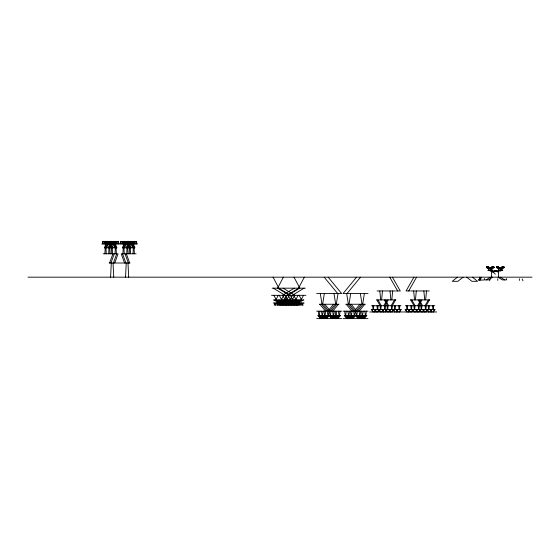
<?xml version="1.0" encoding="UTF-8"?>
<svg xmlns="http://www.w3.org/2000/svg" width="560" height="560" viewBox="0 0 560 560"><rect width="100%" height="100%" fill="white"/><g stroke="black" fill="none" stroke-linecap="round" stroke-linejoin="round"><path stroke-width="0.84" d="M491.764 270.648L491.848 268.338L491.953 270.648L488.586 270.648L488.67 268.338L488.768 270.648M501.844 270.648L501.928 268.338M497.735 280.413L497.798 278.796M486.689 266.763L486.647 267.75L488.593 267.75L488.544 266.763L486.689 266.763L486.731 267.75M486.997 267.75L487.039 266.763L487.081 267.75M488.152 267.75L488.201 266.763L488.243 267.75M488.502 267.75L488.551 266.763M491.995 266.763L491.946 267.75L493.892 267.75L493.85 266.763L491.988 266.763L492.03 267.75M492.296 267.75L492.338 266.763L492.38 267.75M496.769 266.763L496.72 267.75L498.666 267.75L498.624 266.763L496.762 266.763L496.811 267.75M497.07 267.75L497.119 266.763L497.161 267.75M498.232 267.75L498.281 266.763L498.316 267.75M498.582 267.75L498.624 266.763M502.068 266.763L502.026 267.75L503.972 267.75L503.923 266.763L502.068 266.763L502.11 267.75M502.376 267.75L502.418 266.763L502.46 267.75M503.538 267.75L503.58 266.763L503.622 267.75M503.888 267.75L503.93 266.763M102.508 243.915L102.634 241.388L118.636 241.388L118.762 243.915M104.118 243.915L104.244 241.388M105.175 243.915L105.301 241.388M104.909 253.792L105.21 247.807M106.316 243.915L106.442 241.388M106.785 243.915L106.911 241.388M107.926 243.915L108.052 241.388M108.983 243.915L109.109 241.388M108.717 253.792L109.011 247.807M110.117 243.915L110.243 241.388M110.593 243.915L110.719 241.388M111.223 253.792L111.517 247.807M111.727 243.915L111.853 241.388M110.593 277.172L111.293 263.004M112.784 243.915L112.91 241.388M113.925 243.915L114.051 241.388M114.394 243.915L114.52 241.388M115.031 253.792L115.325 247.807M115.535 243.915L115.654 241.388M116.592 243.915L116.718 241.388M118.195 243.915L118.321 241.388M120.519 243.915L120.645 241.388L136.64 241.388L136.766 243.915M122.122 243.915L122.248 241.388M123.186 243.915L123.312 241.388M122.92 253.792L123.214 247.807M124.32 243.915L124.446 241.388M124.789 243.915L124.915 241.388M125.93 243.915L126.056 241.388M126.987 243.915L127.113 241.388M125.531 277.172L126.231 263.004M126.721 253.792L127.022 247.807M128.121 243.915L128.247 241.388M128.597 243.915L128.723 241.388M129.227 253.792L129.528 247.807M129.731 243.915L129.857 241.388M130.788 243.915L130.914 241.388M131.929 243.915L132.055 241.388M132.398 243.915L132.524 241.388M133.035 253.792L133.329 247.807M133.539 243.915L133.665 241.388M134.596 243.915L134.722 241.388M136.206 243.915L136.332 241.388M373.422 309.519L373.786 305.732M377.734 309.519L378.098 305.732M381.605 299.908L382.466 290.955M380.842 309.519L381.206 305.732M385.147 309.519L385.511 305.732M387.723 309.519L388.087 305.732M391.804 299.908L392.665 290.955M392.028 309.519L392.392 305.732M395.136 309.519L395.5 305.732M399.448 309.519L399.812 305.732M407.267 309.519L407.624 305.732M411.572 309.519L411.936 305.732M415.443 299.908L416.304 290.955M414.68 309.519L415.044 305.732M418.992 309.519L419.356 305.732M421.561 309.519L421.925 305.732M425.642 299.908L426.503 290.955M425.873 309.519L426.237 305.732M428.981 309.519L429.345 305.732M433.286 309.519L433.65 305.732M319.221 315.686L319.921 311.178M322.651 304.248L324.317 293.58M322.462 315.686L323.169 311.178M324.996 315.686L325.703 311.178M328.244 315.686L328.944 311.178M330.358 315.686L331.065 311.178L336.784 304.248M333.606 315.686L334.306 311.178M336.329 304.248L337.995 293.58M336.14 315.686L336.84 311.178M339.381 315.686L340.088 311.178M345.59 315.686L346.29 311.178M349.02 304.248L350.686 293.58M348.831 315.686L349.531 311.178M351.365 315.686L352.072 311.178M354.613 315.686L355.313 311.178M356.727 315.686L357.434 311.178L363.153 304.248M359.975 315.686L360.675 311.178M362.698 304.248L364.364 293.58M362.509 315.686L363.209 311.178M365.75 315.686L366.457 311.178M484.176 279.909L484.442 278.537M104.496 247.807L105.896 243.915M105.056 247.807L106.456 243.915M106.099 247.807L107.506 243.915M106.666 247.807L108.066 243.915M108.297 247.807L109.704 243.915M108.864 247.807L110.264 243.915M109.907 247.807L111.307 243.915M110.467 247.807L111.874 243.915M109.599 263.004L112.924 253.792M110.936 263.004L114.254 253.792M113.407 263.004L116.725 253.792M114.737 263.004L118.062 253.792L103.215 253.792M122.5 247.807L123.9 243.915M123.06 247.807L124.467 243.915M124.103 247.807L125.51 243.915M124.67 247.807L126.07 243.915M126.301 247.807L127.708 243.915M126.868 247.807L128.268 243.915M127.911 247.807L129.311 243.915M128.478 247.807L129.878 243.915M479.948 277.172L478.898 280.056L480.116 278.614L479.423 278.614M479.591 280.056L480.116 278.614M480.291 280.056L481.334 277.172M489.531 280.805L490.294 278.985M277.578 288.176L283.395 277.172M275.8 299.971L278.257 295.323M275.051 304.962L276.087 302.995M277.34 304.962L278.376 302.995M281.218 299.971L283.682 295.323M278.789 304.962L279.832 302.995M279.692 304.962L280.728 302.995M280.469 304.962L281.512 302.995M281.078 304.962L282.121 302.995M281.981 304.962L283.017 302.995M284.655 299.971L287.112 295.323M282.758 304.962L283.801 302.995M283.43 304.962L284.466 302.995M284.214 304.962L285.25 302.995L286.265 304.962M289.24 295.323L286.783 299.971L291.816 302.995M285.11 304.962L286.153 302.995M285.719 304.962L286.762 302.995L281.715 299.971L279.314 295.323M286.034 304.962L287.07 302.995M286.503 304.962L287.539 302.995L288.554 304.962M287.399 304.962L288.442 302.995M290.073 299.971L292.53 295.323M288.323 304.962L289.359 302.995M288.848 304.962L289.891 302.995L290.906 304.962M292.201 299.971L294.665 295.323M298.529 288.176L304.353 277.172M289.772 304.962L290.808 302.995M290.675 304.962L291.711 302.995M291.144 304.962L292.18 302.995L293.195 304.962M291.452 304.962L292.495 302.995M292.061 304.962L293.104 302.995M292.964 304.962L294 302.995M298.095 295.323L295.638 299.971L290.703 302.995L291.683 304.962M293.741 304.962L294.784 302.995M294.413 304.962L295.449 302.995M295.19 304.962L296.233 302.995M296.093 304.962L297.129 302.995M296.702 304.962L297.745 302.995M297.486 304.962L298.522 302.995M298.382 304.962L299.425 302.995M303.513 295.323L301.056 299.971L296.128 302.995M299.831 304.962L300.874 302.995M302.127 304.962L303.163 302.995M374.332 311.976L375.732 309.519M374.808 311.976L376.208 309.519M377.468 311.976L378.868 309.519L380.24 311.976M377.937 311.976L379.337 309.519L380.716 311.976M383.754 305.732L387.072 299.908M384.874 305.732L388.192 299.908M381.752 311.976L383.152 309.519M382.221 311.976L383.621 309.519M384.888 311.976L386.288 309.519M385.357 311.976L386.757 309.519M391.174 305.732L394.492 299.908M388.633 311.976L390.033 309.519M392.294 305.732L395.605 299.908M389.102 311.976L390.502 309.519M391.762 311.976L393.162 309.519L394.541 311.976M392.238 311.976L393.638 309.519M413.91 277.172L406.063 290.955L410.109 290.955M396.046 311.976L397.446 309.519M396.522 311.976L397.922 309.519M408.709 290.955L416.556 277.172M399.182 311.976L400.582 309.519M399.651 311.976L401.058 309.519M408.177 311.976L409.577 309.519M408.646 311.976L410.046 309.519M411.306 311.976L412.706 309.519M411.782 311.976L413.182 309.519L414.554 311.976M417.599 305.732L420.91 299.908M418.712 305.732L422.03 299.908M415.59 311.976L416.99 309.519M416.066 311.976L417.466 309.519M418.726 311.976L420.126 309.519M419.195 311.976L420.595 309.519M425.012 305.732L428.33 299.908M422.471 311.976L423.871 309.519M426.132 305.732L429.45 299.908M422.947 311.976L424.347 309.519M425.607 311.976L427.007 309.519L428.379 311.976M426.076 311.976L427.476 309.519L428.855 311.976M429.891 311.976L431.291 309.519M430.36 311.976L431.76 309.519M433.02 311.976L434.42 309.519M433.496 311.976L434.896 309.519M321.405 318.612L323.82 315.686M327.824 311.178L333.543 304.248M322.119 318.612L324.534 315.686M356.545 277.172L343.014 293.58L368.046 293.58M322.777 318.612L325.192 315.686M323.484 318.612L325.899 315.686M329.504 311.178L335.223 304.248M324.646 318.612L327.061 315.686M325.36 318.612L327.775 315.686M326.018 318.612L328.433 315.686M346.997 293.58L360.528 277.172M332.752 311.178L338.464 304.248M326.732 318.612L329.147 315.686L331.597 318.612M332.549 318.612L334.964 315.686M333.256 318.612L335.671 315.686M333.914 318.612L336.329 315.686M334.628 318.612L337.043 315.686M335.79 318.612L338.205 315.686M336.504 318.612L338.912 315.686M337.162 318.612L339.577 315.686M337.869 318.612L340.284 315.686M347.774 318.612L350.189 315.686M354.193 311.178L359.905 304.248M348.481 318.612L350.896 315.686M349.146 318.612L351.561 315.686M355.873 311.178L361.592 304.248M349.853 318.612L352.268 315.686M351.015 318.612L353.43 315.686M351.729 318.612L354.144 315.686M352.387 318.612L354.802 315.686M359.121 311.178L364.833 304.248M353.101 318.612L355.516 315.686L357.966 318.612M358.911 318.612L361.326 315.686M359.625 318.612L362.04 315.686M360.283 318.612L362.698 315.686M360.997 318.612L363.412 315.686M362.159 318.612L364.574 315.686M362.866 318.612L365.281 315.686M363.531 318.612L365.946 315.686M364.238 318.612L366.653 315.686M457.436 277.172L452.228 281.309L457.919 281.309L463.127 277.172M490.091 269.493L491.582 268.338M500.171 269.493L501.662 268.338M487.361 267.26L488.11 266.763M487.711 267.26L488.46 266.763M492.667 267.26L493.409 266.763M493.017 267.26L493.759 266.763M497.441 267.26L498.183 266.763M497.791 267.26L498.533 266.763M502.747 267.26L503.489 266.763M503.09 267.26L503.839 266.763M486.108 279.909L490.406 277.172M492.702 277.172L488.404 279.909L484.722 279.909M282.492 295.323L294.28 288.176M286.86 295.323L298.655 288.176M287.91 295.323L299.705 288.176M277.872 302.995L282.856 299.971M279.72 302.995L284.704 299.971M292.278 295.323L304.073 288.176M280.168 302.995L285.152 299.971L282.744 295.323M282.009 302.995L286.993 299.971M283.297 302.995L288.281 299.971M285.145 302.995L290.129 299.971M285.586 302.995L290.57 299.971L288.162 295.323M287.434 302.995L292.418 299.971M288.855 302.995L293.839 299.971M291.151 302.995L296.135 299.971M292.992 302.995L297.976 299.971M294.28 302.995L299.264 299.971M296.569 302.995L301.553 299.971M298.417 302.995L303.401 299.971M500.633 267.596L498.785 268.674M500.983 267.596L499.128 268.674M487.445 268.135L488.495 267.596M487.795 268.135L488.845 267.596M497.518 268.135L498.575 267.596M497.868 268.135L498.925 267.596M490.266 271.222L492.555 270.41M101.794 243.915L119.483 243.915M119.798 243.915L137.487 243.915M104.342 247.807L116.935 247.807M122.346 247.807L134.939 247.807M136.066 253.792L121.219 253.792L124.537 263.004M109.242 263.004L130.039 263.004M486.304 267.596L488.929 267.596M490.07 267.596L491.834 268.674M490.469 267.596L488.705 268.674M491.603 267.596L494.235 267.596M496.384 267.596L499.009 267.596M499.8 267.596L501.564 268.674M500.15 267.596L501.914 268.674M501.683 267.596L504.315 267.596M488.607 268.338L491.932 268.338M498.687 268.338L502.012 268.338L502.033 270.648L498.666 270.648L498.75 268.338L498.848 270.648M487.795 270.41L492.737 270.41M493.934 270.41L497.889 272.027M497.875 270.41L502.817 270.41M28 277.172L532 277.172M506.016 279.909L502.334 279.909L498.036 277.172M478.485 280.056L483.49 280.056M272.153 288.176L305.249 288.176M377.069 290.955L395.409 290.955M396.214 290.955L400.26 290.955L392.413 277.172M410.914 290.955L429.247 290.955M316.652 293.58L341.677 293.58L328.153 277.172M271.509 295.323L305.9 295.323M273.511 299.971L303.898 299.971M376.572 299.908L395.906 299.908M410.41 299.908L429.751 299.908M273.238 302.995L304.171 302.995M319.41 304.248L338.919 304.248M345.772 304.248L365.288 304.248M274.078 304.962L303.324 304.962M371.511 305.732L400.974 305.732M405.349 305.732L434.812 305.732M371.301 309.519L401.184 309.519M405.139 309.519L435.022 309.519M316.687 311.178L341.642 311.178M343.049 311.178L368.011 311.178M369.628 311.976L402.85 311.976M403.473 311.976L436.688 311.976M317.849 315.686L340.48 315.686M344.218 315.686L366.842 315.686M316.701 318.612L341.628 318.612M343.07 318.612L367.997 318.612M498.064 270.41L500.346 271.222M502.117 267.596L503.174 268.135M501.767 267.596L502.824 268.135M492.037 267.596L493.094 268.135M491.694 267.596L492.744 268.135M283.122 288.176L294.917 295.323M278.754 288.176L290.549 295.323M277.704 288.176L289.492 295.323M294.546 299.971L299.53 302.995M273.329 288.176L285.124 295.323M292.698 299.971L297.682 302.995M292.257 299.971L297.241 302.995M290.409 299.971L295.393 302.995M289.128 299.971L294.112 302.995M287.28 299.971L292.264 302.995M284.991 299.971L289.975 302.995M283.563 299.971L288.547 302.995M281.274 299.971L286.258 302.995M279.426 299.971L284.41 302.995M278.145 299.971L283.129 302.995M281.281 302.995L276.297 299.971L273.889 295.323M275.849 299.971L280.833 302.995M274.008 299.971L278.992 302.995M500.339 277.172L504.637 279.909M502.509 266.763L503.251 267.26M502.159 266.763L502.901 267.26M497.203 266.763L497.952 267.26M496.853 266.763L497.602 267.26M492.429 266.763L493.171 267.26M492.079 266.763L492.828 267.26M487.13 266.763L487.872 267.26M486.78 266.763L487.522 267.26M499.03 268.338L500.521 269.493M488.957 268.338L490.441 269.493M472.374 277.172L477.582 281.309L471.891 281.309L466.683 277.172M492.534 271.145L495.306 274.162M360.871 315.686L363.286 318.612M351.155 304.248L356.867 311.178M360.164 315.686L362.579 318.612M359.506 315.686L361.921 318.612M349.475 304.248L355.187 311.178M358.792 315.686L361.207 318.612M357.63 315.686L360.045 318.612M347.914 304.248L353.626 311.178L354.333 315.686M356.916 315.686L359.331 318.612M356.258 315.686L358.673 318.612M324.17 277.172L337.694 293.58M346.227 304.248L351.946 311.178M349.734 315.686L352.149 318.612M349.02 315.686L351.435 318.612M348.362 315.686L350.777 318.612M347.655 315.686L350.07 318.612M346.493 315.686L348.908 318.612M345.779 315.686L348.194 318.612M345.121 315.686L347.536 318.612M344.407 315.686L346.822 318.612M334.509 315.686L336.924 318.612M324.786 304.248L330.505 311.178M333.795 315.686L336.21 318.612M333.137 315.686L335.552 318.612M323.106 304.248L328.818 311.178M332.423 315.686L334.838 318.612M331.261 315.686L333.676 318.612M321.545 304.248L327.257 311.178L327.964 315.686M330.554 315.686L332.969 318.612M329.889 315.686L332.304 318.612M319.858 304.248L325.577 311.178M323.365 315.686L325.78 318.612M322.658 315.686L325.073 318.612M321.993 315.686L324.408 318.612M321.286 315.686L323.701 318.612M320.124 315.686L322.539 318.612M319.41 315.686L321.825 318.612M318.752 315.686L321.167 318.612M318.038 315.686L320.453 318.612M430.584 309.519L431.984 311.976M430.115 309.519L431.515 311.976M419.251 299.908L422.562 305.732M418.131 299.908L421.442 305.732M423.171 309.519L424.571 311.976M422.695 309.519L424.095 311.976M420.035 309.519L421.435 311.976M419.566 309.519L420.966 311.976M411.831 299.908L415.142 305.732M416.29 309.519L417.69 311.976M410.711 299.908L414.029 305.732M415.814 309.519L417.214 311.976M412.685 309.519L414.085 311.976M408.87 309.519L410.27 311.976M408.401 309.519L409.801 311.976M389.767 277.172L397.614 290.955M405.734 309.519L407.141 311.976M405.265 309.519L406.665 311.976M396.746 309.519L398.146 311.976M396.27 309.519L397.677 311.976M393.61 309.519L395.01 311.976M385.406 299.908L388.724 305.732M384.293 299.908L387.604 305.732M389.326 309.519L390.726 311.976M388.857 309.519L390.257 311.976M386.197 309.519L387.597 311.976M385.721 309.519L387.121 311.976M377.993 299.908L381.304 305.732M382.445 309.519L383.852 311.976M376.873 299.908L380.191 305.732M381.976 309.519L383.376 311.976M375.032 309.519L376.432 311.976M374.556 309.519L375.956 311.976M371.896 309.519L373.296 311.976M371.427 309.519L372.827 311.976M294.007 277.172L299.831 288.176M299.145 295.323L301.609 299.971M301.315 302.995L302.358 304.962M299.026 302.995L300.069 304.962M293.727 295.323L296.184 299.971M297.577 302.995L298.613 304.962M296.674 302.995L297.717 304.962M295.897 302.995L296.933 304.962M295.288 302.995L296.324 304.962M294.385 302.995L295.428 304.962M290.297 295.323L292.754 299.971M293.608 302.995L294.644 304.962M292.936 302.995L293.979 304.962M291.256 302.995L292.292 304.962M290.332 302.995L291.375 304.962M288.967 302.995L290.003 304.962M284.872 295.323L287.329 299.971M288.043 302.995L289.086 304.962M273.056 277.172L278.88 288.176M286.594 302.995L287.63 304.962M285.691 302.995L286.734 304.962M284.914 302.995L285.95 304.962M284.305 302.995L285.341 304.962M283.402 302.995L284.445 304.962M282.625 302.995L283.661 304.962M281.953 302.995L282.996 304.962M281.176 302.995L282.212 304.962M280.273 302.995L281.309 304.962M279.664 302.995L280.7 304.962M278.88 302.995L279.923 304.962M277.984 302.995L279.02 304.962M276.535 302.995L277.571 304.962M274.239 302.995L275.282 304.962M522.207 278.985L522.97 280.805M133.385 243.915L134.785 247.807M132.818 243.915L134.225 247.807M131.775 243.915L133.175 247.807M131.215 243.915L132.615 247.807M129.577 243.915L130.984 247.807M129.017 243.915L130.417 247.807M127.967 243.915L129.374 247.807M127.407 243.915L128.807 247.807M126.357 253.792L129.675 263.004M125.02 253.792L128.345 263.004M122.549 253.792L125.874 263.004M115.374 243.915L116.781 247.807M114.814 243.915L116.214 247.807M113.771 243.915L115.171 247.807M113.204 243.915L114.611 247.807M111.573 243.915L112.973 247.807M111.006 243.915L112.413 247.807M109.963 243.915L111.37 247.807M109.403 243.915L110.803 247.807M506.296 278.537L506.562 279.909M364.77 311.178L365.477 315.686M360.381 293.58L362.04 304.248M361.529 311.178L362.229 315.686M358.995 311.178L359.695 315.686M355.747 311.178L356.454 315.686M350.385 311.178L351.092 315.686M346.703 293.58L348.362 304.248M347.851 311.178L348.558 315.686M344.61 311.178L345.31 315.686M338.401 311.178L339.108 315.686M334.012 293.58L335.678 304.248M335.16 311.178L335.86 315.686M332.626 311.178L333.326 315.686M329.378 311.178L330.085 315.686M324.023 311.178L324.723 315.686M320.334 293.58L321.993 304.248M321.482 311.178L322.189 315.686M318.241 311.178L318.941 315.686M432.53 305.732L432.894 309.519M428.225 305.732L428.589 309.519M423.857 290.955L424.718 299.908M425.117 305.732L425.481 309.519M420.805 305.732L421.169 309.519M418.236 305.732L418.6 309.519M413.658 290.955L414.519 299.908M413.924 305.732L414.288 309.519M410.816 305.732L411.18 309.519M406.511 305.732L406.875 309.519M398.692 305.732L399.056 309.519M394.387 305.732L394.744 309.519M390.019 290.955L390.88 299.908M391.279 305.732L391.636 309.519M386.967 305.732L387.331 309.519M384.398 305.732L384.762 309.519M379.82 290.955L380.674 299.908M380.086 305.732L380.45 309.519M376.978 305.732L377.342 309.519M372.666 305.732L373.03 309.519M135.037 241.388L135.156 243.915M133.973 241.388L134.099 243.915M134.071 247.807L134.365 253.792M132.839 241.388L132.965 243.915M132.37 241.388L132.496 243.915M131.229 241.388L131.355 243.915M130.172 241.388L130.298 243.915M130.263 247.807L130.564 253.792M129.038 241.388L129.157 243.915M128.562 241.388L128.688 243.915M127.428 241.388L127.554 243.915M127.757 247.807L128.058 253.792M127.988 263.004L128.688 277.172M126.371 241.388L126.49 243.915M125.23 241.388L125.356 243.915M124.761 241.388L124.887 243.915M123.956 247.807L124.25 253.792M123.62 241.388L123.746 243.915M122.563 241.388L122.689 243.915M120.953 241.388L121.079 243.915M117.026 241.388L117.152 243.915M115.969 241.388L116.095 243.915M116.067 247.807L116.361 253.792M114.828 241.388L114.954 243.915M114.359 241.388L114.485 243.915M113.225 241.388L113.351 243.915M112.168 241.388L112.287 243.915M112.259 247.807L112.553 253.792M113.05 263.004L113.75 277.172M111.027 241.388L111.153 243.915M110.558 241.388L110.684 243.915M109.424 241.388L109.55 243.915M109.753 247.807L110.047 253.792M108.36 241.388L108.486 243.915M107.226 241.388L107.352 243.915M106.757 241.388L106.883 243.915M105.616 241.388L105.742 243.915M105.952 247.807L106.246 253.792M104.559 241.388L104.685 243.915M102.949 241.388L103.075 243.915M493.85 266.763L493.892 267.75M519.344 278.796L519.4 280.413M498.582 277.172L498.442 271.145L491.491 271.145L491.631 277.172M493.5 266.763L493.458 267.75L493.5 266.763M490.819 267.596L488.971 268.674L490.819 267.596M496.685 270.41L492.555 272.027L496.685 270.41M489.72 267.596L491.568 268.674L489.72 267.596"/></g></svg>
